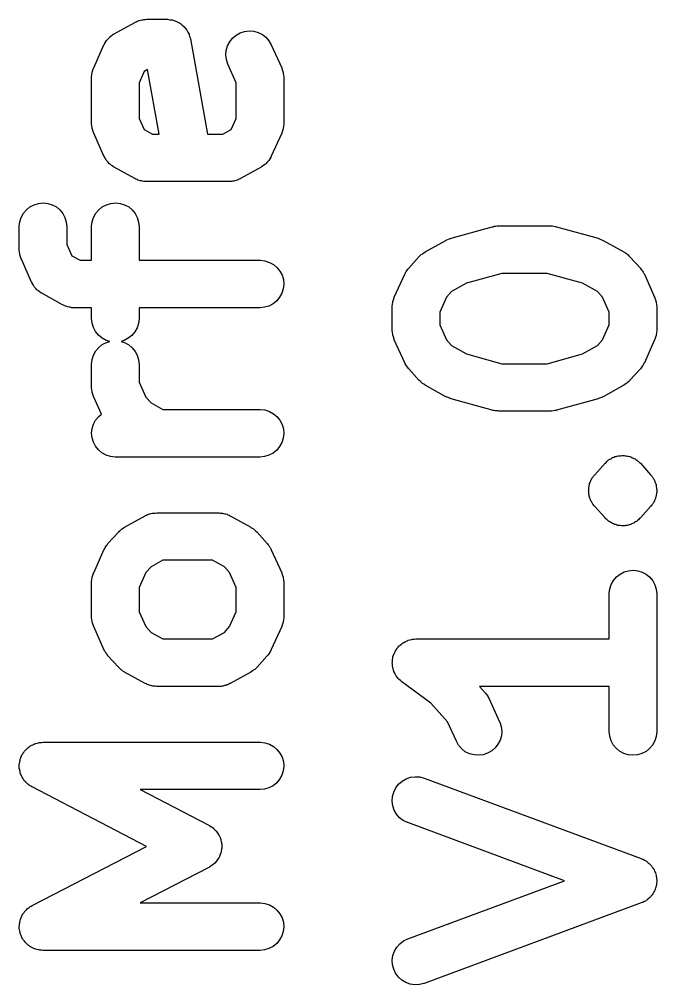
# Model space of a CAD drawing. Extents: x 122.7 to 185.3, y -119.4 to -70.3.
# Drawn here: x 122.98 to 126.34, y -112.11 to -107.02 of the extents above; entities that cross this region are included whole.
import ezdxf

# ---------------------------------------------------------------- set-up
doc = ezdxf.new("R2010")
doc.units = 0
doc.layers.add('BLACK', color=7, linetype='CONTINUOUS')

msp = doc.modelspace()

# ---------------------------------------------------------------- linework, layer by layer
at = {"layer": 'BLACK', "linetype": 'CONTINUOUS'}
for p, q in [((123.481, -107.098), (123.589, -107.037)), ((123.589, -107.037), (123.591, -107.036)), ((123.591, -107.036), (123.597, -107.034)), ((123.597, -107.034), (123.602, -107.031)), ((123.602, -107.031), (123.608, -107.029)), ((123.608, -107.029), (123.613, -107.027)), ((123.613, -107.027), (123.62, -107.026)), ((123.62, -107.026), (123.626, -107.024)), ((123.626, -107.024), (123.632, -107.023)), ((123.632, -107.023), (123.637, -107.022)), ((123.637, -107.022), (123.644, -107.022)), ((123.644, -107.022), (123.65, -107.021)), ((123.65, -107.021), (123.759, -107.021)), ((123.759, -107.021), (123.761, -107.021)), ((123.761, -107.021), (123.761, -107.022)), ((123.761, -107.022), (123.762, -107.021)), ((123.762, -107.021), (123.774, -107.023)), ((123.774, -107.023), (123.785, -107.024)), ((123.785, -107.024), (123.786, -107.024)), ((123.786, -107.024), (123.786, -107.024)), ((123.786, -107.024), (123.797, -107.028)), ((123.797, -107.028), (123.808, -107.032)), ((123.808, -107.032), (123.809, -107.032)), ((123.809, -107.032), (123.809, -107.032)), ((123.809, -107.032), (123.819, -107.038)), ((123.819, -107.038), (123.83, -107.043)), ((123.83, -107.043), (123.83, -107.044)), ((123.83, -107.044), (123.831, -107.044)), ((123.831, -107.044), (123.839, -107.052)), ((123.468, -107.106), (123.476, -107.1)), ((123.476, -107.1), (123.478, -107.099)), ((123.478, -107.099), (123.481, -107.098)), ((123.839, -107.052), (123.848, -107.059)), ((123.848, -107.059), (123.849, -107.06)), ((123.849, -107.06), (123.849, -107.06)), ((123.849, -107.06), (123.856, -107.069)), ((123.856, -107.069), (123.864, -107.078)), ((123.864, -107.078), (123.864, -107.079)), ((123.864, -107.079), (123.864, -107.079)), ((123.864, -107.079), (123.869, -107.089)), ((123.869, -107.089), (123.875, -107.1)), ((123.875, -107.1), (123.875, -107.1)), ((123.875, -107.1), (123.875, -107.101)), ((123.875, -107.101), (123.878, -107.112)), ((124.123, -107.105), (124.144, -107.093)), ((124.144, -107.093), (124.167, -107.085)), ((124.167, -107.085), (124.191, -107.082)), ((124.191, -107.082), (124.216, -107.084)), ((124.216, -107.084), (124.239, -107.09)), ((124.239, -107.09), (124.261, -107.101)), ((124.261, -107.101), (124.28, -107.116)), ((123.428, -107.154), (123.429, -107.152)), ((123.429, -107.152), (123.43, -107.15)), ((123.43, -107.15), (123.435, -107.141)), ((123.435, -107.141), (123.44, -107.133)), ((123.44, -107.133), (123.442, -107.131)), ((123.442, -107.131), (123.443, -107.129)), ((123.443, -107.129), (123.45, -107.122)), ((123.45, -107.122), (123.457, -107.115)), ((123.457, -107.115), (123.459, -107.113)), ((123.459, -107.113), (123.46, -107.112)), ((123.46, -107.112), (123.468, -107.106)), ((123.878, -107.112), (123.882, -107.123)), ((123.882, -107.123), (123.882, -107.124)), ((123.882, -107.124), (123.882, -107.124)), ((123.882, -107.124), (123.972, -107.626)), ((124.078, -107.161), (124.089, -107.14)), ((124.089, -107.14), (124.104, -107.12)), ((124.104, -107.12), (124.123, -107.105)), ((124.28, -107.116), (124.296, -107.134)), ((124.296, -107.134), (124.308, -107.156)), ((123.373, -107.277), (123.427, -107.156)), ((123.427, -107.156), (123.428, -107.154)), ((124.069, -107.209), (124.071, -107.185)), ((124.071, -107.185), (124.078, -107.161)), ((124.308, -107.156), (124.363, -107.277)), ((124.072, -107.233), (124.069, -107.209)), ((124.08, -107.257), (124.072, -107.233)), ((123.363, -107.313), (123.365, -107.302)), ((123.365, -107.3), (123.369, -107.289)), ((123.365, -107.301), (123.365, -107.3)), ((123.365, -107.302), (123.365, -107.301)), ((123.369, -107.289), (123.372, -107.279)), ((123.372, -107.278), (123.373, -107.277)), ((123.372, -107.279), (123.372, -107.278)), ((123.638, -107.296), (123.612, -107.355)), ((123.657, -107.286), (123.638, -107.296)), ((123.718, -107.626), (123.657, -107.286)), ((124.08, -107.258), (124.08, -107.257)), ((124.124, -107.355), (124.08, -107.258)), ((124.363, -107.277), (124.364, -107.278)), ((124.364, -107.278), (124.364, -107.279)), ((124.364, -107.279), (124.364, -107.28)), ((124.364, -107.28), (124.368, -107.291)), ((124.368, -107.291), (124.371, -107.301)), ((124.371, -107.301), (124.371, -107.303)), ((124.371, -107.303), (124.371, -107.304)), ((124.371, -107.304), (124.373, -107.315)), ((123.362, -107.324), (123.363, -107.313)), ((123.362, -107.325), (123.362, -107.324)), ((123.362, -107.326), (123.362, -107.325)), ((123.362, -107.328), (123.362, -107.326)), ((123.362, -107.57), (123.362, -107.328)), ((123.612, -107.355), (123.612, -107.543)), ((124.124, -107.543), (124.124, -107.355)), ((124.373, -107.315), (124.374, -107.326)), ((124.374, -107.326), (124.374, -107.327)), ((124.374, -107.327), (124.374, -107.328)), ((124.374, -107.328), (124.374, -107.57)), ((123.612, -107.543), (123.638, -107.602)), ((124.097, -107.602), (124.124, -107.543)), ((123.362, -107.571), (123.362, -107.57)), ((123.362, -107.572), (123.362, -107.571)), ((123.363, -107.583), (123.362, -107.572)), ((123.364, -107.594), (123.363, -107.583)), ((123.365, -107.595), (123.364, -107.594)), ((123.365, -107.596), (123.365, -107.595)), ((123.368, -107.607), (123.365, -107.596)), ((123.371, -107.617), (123.368, -107.607)), ((123.638, -107.602), (123.682, -107.626)), ((124.053, -107.626), (124.097, -107.602)), ((124.367, -107.608), (124.364, -107.619)), ((124.371, -107.598), (124.367, -107.608)), ((124.372, -107.585), (124.371, -107.596)), ((124.371, -107.596), (124.371, -107.597)), ((124.371, -107.597), (124.371, -107.598)), ((124.374, -107.574), (124.372, -107.585)), ((124.374, -107.57), (124.374, -107.572)), ((124.374, -107.572), (124.374, -107.573)), ((124.374, -107.573), (124.374, -107.574)), ((123.372, -107.618), (123.371, -107.617)), ((123.372, -107.619), (123.372, -107.618)), ((123.373, -107.621), (123.372, -107.619)), ((123.427, -107.742), (123.373, -107.621)), ((123.682, -107.626), (123.718, -107.626)), ((123.972, -107.626), (124.053, -107.626)), ((124.363, -107.621), (124.308, -107.742)), ((124.364, -107.619), (124.363, -107.62)), ((124.363, -107.62), (124.363, -107.621)), ((123.429, -107.744), (123.427, -107.742)), ((123.429, -107.747), (123.429, -107.744)), ((123.435, -107.755), (123.429, -107.747)), ((123.439, -107.763), (123.435, -107.755)), ((123.441, -107.765), (123.439, -107.763)), ((124.3, -107.756), (124.295, -107.765)), ((124.305, -107.748), (124.3, -107.756)), ((124.306, -107.746), (124.305, -107.748)), ((124.308, -107.744), (124.306, -107.746)), ((124.308, -107.742), (124.308, -107.744)), ((123.442, -107.767), (123.441, -107.765)), ((123.449, -107.774), (123.442, -107.767)), ((123.455, -107.782), (123.449, -107.774)), ((123.457, -107.783), (123.455, -107.782)), ((123.459, -107.785), (123.457, -107.783)), ((123.467, -107.791), (123.459, -107.785)), ((123.475, -107.797), (123.467, -107.791)), ((123.477, -107.798), (123.475, -107.797)), ((123.479, -107.799), (123.477, -107.798)), ((123.481, -107.8), (123.479, -107.799)), ((123.589, -107.86), (123.481, -107.8)), ((124.255, -107.8), (124.146, -107.86)), ((124.257, -107.799), (124.255, -107.8)), ((124.259, -107.797), (124.257, -107.799)), ((124.267, -107.792), (124.259, -107.797)), ((124.275, -107.786), (124.267, -107.792)), ((124.277, -107.784), (124.275, -107.786)), ((124.279, -107.783), (124.277, -107.784)), ((124.285, -107.776), (124.279, -107.783)), ((124.292, -107.769), (124.285, -107.776)), ((124.294, -107.767), (124.292, -107.769)), ((124.295, -107.765), (124.294, -107.767)), ((123.595, -107.863), (123.589, -107.86)), ((123.601, -107.866), (123.595, -107.863)), ((124.139, -107.864), (124.133, -107.867)), ((124.145, -107.861), (124.139, -107.864)), ((124.146, -107.86), (124.145, -107.861)), ((123.606, -107.868), (123.601, -107.866)), ((123.612, -107.87), (123.606, -107.868)), ((123.618, -107.872), (123.612, -107.87)), ((123.624, -107.873), (123.618, -107.872)), ((123.63, -107.874), (123.624, -107.873)), ((123.636, -107.875), (123.63, -107.874)), ((123.642, -107.875), (123.636, -107.875)), ((123.648, -107.876), (123.642, -107.875)), ((123.65, -107.876), (123.648, -107.876)), ((124.086, -107.876), (123.65, -107.876)), ((124.092, -107.876), (124.086, -107.876)), ((124.098, -107.876), (124.092, -107.876)), ((124.104, -107.874), (124.098, -107.876)), ((124.11, -107.874), (124.104, -107.874)), ((124.116, -107.872), (124.11, -107.874)), ((124.122, -107.871), (124.116, -107.872)), ((124.128, -107.868), (124.122, -107.871)), ((124.133, -107.867), (124.128, -107.868)), ((123.018, -108.025), (123.037, -108.009)), ((123.037, -108.009), (123.059, -107.998)), ((123.059, -107.998), (123.082, -107.991)), ((123.082, -107.991), (123.107, -107.989)), ((123.107, -107.989), (123.131, -107.992)), ((123.131, -107.992), (123.154, -107.999)), ((123.154, -107.999), (123.176, -108.01)), ((123.176, -108.01), (123.195, -108.026)), ((123.399, -108.025), (123.418, -108.009)), ((123.418, -108.009), (123.44, -107.998)), ((123.44, -107.998), (123.463, -107.991)), ((123.463, -107.991), (123.488, -107.989)), ((123.488, -107.989), (123.512, -107.992)), ((123.512, -107.992), (123.535, -107.999)), ((123.535, -107.999), (123.557, -108.01)), ((123.557, -108.01), (123.576, -108.026)), ((122.984, -108.088), (122.991, -108.065)), ((122.991, -108.065), (123.003, -108.043)), ((123.003, -108.043), (123.018, -108.025)), ((123.195, -108.026), (123.21, -108.045)), ((123.21, -108.045), (123.221, -108.066)), ((123.221, -108.066), (123.228, -108.09)), ((123.365, -108.088), (123.372, -108.065)), ((123.372, -108.065), (123.384, -108.043)), ((123.384, -108.043), (123.399, -108.025)), ((123.576, -108.026), (123.591, -108.045)), ((123.591, -108.045), (123.602, -108.066)), ((123.602, -108.066), (123.609, -108.09)), ((122.981, -108.112), (122.984, -108.088)), ((122.981, -108.114), (122.981, -108.112)), ((122.981, -108.235), (122.981, -108.114)), ((123.228, -108.09), (123.231, -108.114)), ((123.231, -108.114), (123.231, -108.208)), ((123.362, -108.112), (123.365, -108.088)), ((123.362, -108.114), (123.362, -108.112)), ((123.362, -108.291), (123.362, -108.114)), ((123.609, -108.09), (123.612, -108.114)), ((123.612, -108.114), (123.612, -108.291)), ((125.255, -108.175), (125.472, -108.115)), ((125.472, -108.115), (125.474, -108.114)), ((125.474, -108.114), (125.478, -108.114)), ((125.478, -108.114), (125.481, -108.112)), ((125.481, -108.112), (125.49, -108.112)), ((125.49, -108.112), (125.498, -108.11)), ((125.498, -108.11), (125.502, -108.11)), ((125.502, -108.11), (125.506, -108.11)), ((125.506, -108.11), (125.778, -108.11)), ((125.778, -108.11), (125.78, -108.11)), ((125.78, -108.11), (125.783, -108.11)), ((125.783, -108.11), (125.787, -108.11)), ((125.787, -108.11), (125.796, -108.112)), ((125.796, -108.112), (125.804, -108.113)), ((125.804, -108.113), (125.808, -108.114)), ((125.808, -108.114), (125.811, -108.115)), ((125.811, -108.115), (126.029, -108.175)), ((123.231, -108.208), (123.257, -108.267)), ((125.118, -108.247), (125.227, -108.186)), ((125.227, -108.186), (125.229, -108.185)), ((125.229, -108.185), (125.23, -108.185)), ((125.23, -108.185), (125.232, -108.184)), ((125.232, -108.184), (125.242, -108.18)), ((125.242, -108.18), (125.251, -108.176)), ((125.251, -108.176), (125.253, -108.176)), ((125.253, -108.176), (125.255, -108.175)), ((126.029, -108.175), (126.031, -108.176)), ((126.031, -108.176), (126.032, -108.176)), ((126.032, -108.176), (126.034, -108.177)), ((126.034, -108.177), (126.044, -108.181)), ((126.044, -108.181), (126.053, -108.185)), ((126.053, -108.185), (126.055, -108.186)), ((126.055, -108.186), (126.056, -108.186)), ((126.056, -108.186), (126.165, -108.247)), ((122.981, -108.236), (122.981, -108.235)), ((122.981, -108.237), (122.981, -108.236)), ((122.982, -108.248), (122.981, -108.237)), ((122.983, -108.259), (122.982, -108.248)), ((122.984, -108.26), (122.983, -108.259)), ((122.984, -108.261), (122.984, -108.26)), ((122.987, -108.272), (122.984, -108.261)), ((122.99, -108.283), (122.987, -108.272)), ((123.257, -108.267), (123.301, -108.291)), ((125.032, -108.333), (125.086, -108.272)), ((125.086, -108.272), (125.087, -108.271)), ((125.087, -108.271), (125.093, -108.266)), ((125.093, -108.266), (125.098, -108.261)), ((125.098, -108.261), (125.102, -108.258)), ((125.102, -108.258), (125.106, -108.255)), ((125.106, -108.255), (125.112, -108.251)), ((125.112, -108.251), (125.118, -108.247)), ((126.165, -108.247), (126.167, -108.248)), ((126.167, -108.248), (126.173, -108.252)), ((126.173, -108.252), (126.179, -108.256)), ((126.179, -108.256), (126.183, -108.259)), ((126.183, -108.259), (126.187, -108.262)), ((126.187, -108.262), (126.192, -108.267)), ((126.192, -108.267), (126.197, -108.272)), ((126.197, -108.272), (126.252, -108.333)), ((122.991, -108.284), (122.99, -108.283)), ((122.991, -108.285), (122.991, -108.284)), ((122.992, -108.286), (122.991, -108.285)), ((123.046, -108.407), (122.992, -108.286)), ((123.301, -108.291), (123.362, -108.291)), ((123.612, -108.291), (124.249, -108.291)), ((124.249, -108.291), (124.251, -108.291)), ((124.251, -108.291), (124.275, -108.294)), ((124.275, -108.294), (124.298, -108.302)), ((124.298, -108.302), (124.319, -108.313)), ((124.319, -108.313), (124.338, -108.329)), ((124.338, -108.329), (124.353, -108.348)), ((124.353, -108.348), (124.365, -108.37)), ((124.365, -108.37), (124.372, -108.393)), ((124.956, -108.486), (125.011, -108.365)), ((125.011, -108.364), (125.015, -108.358)), ((125.011, -108.365), (125.011, -108.364)), ((125.015, -108.358), (125.017, -108.352)), ((125.017, -108.352), (125.021, -108.348)), ((125.021, -108.348), (125.024, -108.343)), ((125.024, -108.343), (125.028, -108.338)), ((125.028, -108.338), (125.032, -108.333)), ((125.523, -108.36), (125.336, -108.412)), ((125.761, -108.36), (125.523, -108.36)), ((125.948, -108.412), (125.761, -108.36)), ((126.252, -108.333), (126.253, -108.334)), ((126.253, -108.334), (126.257, -108.339)), ((126.257, -108.339), (126.261, -108.344)), ((126.261, -108.344), (126.264, -108.349)), ((126.264, -108.349), (126.267, -108.354)), ((126.267, -108.354), (126.27, -108.36)), ((126.27, -108.36), (126.273, -108.365)), ((126.273, -108.365), (126.327, -108.486)), ((123.048, -108.409), (123.046, -108.407)), ((123.048, -108.412), (123.048, -108.409)), ((123.054, -108.42), (123.048, -108.412)), ((123.058, -108.428), (123.054, -108.42)), ((124.374, -108.417), (124.371, -108.442)), ((124.372, -108.393), (124.374, -108.417)), ((125.336, -108.412), (125.258, -108.455)), ((126.026, -108.455), (125.948, -108.412)), ((123.06, -108.43), (123.058, -108.428)), ((123.061, -108.432), (123.06, -108.43)), ((123.068, -108.44), (123.061, -108.432)), ((123.074, -108.447), (123.068, -108.44)), ((123.076, -108.448), (123.074, -108.447)), ((123.078, -108.45), (123.076, -108.448)), ((123.086, -108.456), (123.078, -108.45)), ((123.094, -108.462), (123.086, -108.456)), ((123.096, -108.463), (123.094, -108.462)), ((123.098, -108.464), (123.096, -108.463)), ((123.1, -108.465), (123.098, -108.464)), ((123.208, -108.526), (123.1, -108.465)), ((124.364, -108.465), (124.352, -108.486)), ((124.371, -108.442), (124.364, -108.465)), ((125.258, -108.455), (125.231, -108.486)), ((126.053, -108.486), (126.026, -108.455)), ((123.214, -108.528), (123.208, -108.526)), ((124.318, -108.521), (124.296, -108.532)), ((124.337, -108.505), (124.318, -108.521)), ((124.352, -108.486), (124.337, -108.505)), ((124.945, -108.533), (124.947, -108.522)), ((124.947, -108.522), (124.948, -108.511)), ((124.948, -108.51), (124.949, -108.509)), ((124.948, -108.511), (124.948, -108.51)), ((124.949, -108.509), (124.952, -108.499)), ((124.952, -108.499), (124.955, -108.488)), ((124.955, -108.488), (124.956, -108.487)), ((124.956, -108.487), (124.956, -108.486)), ((125.231, -108.486), (125.195, -108.564)), ((126.088, -108.564), (126.053, -108.486)), ((126.327, -108.486), (126.328, -108.488)), ((126.328, -108.488), (126.328, -108.489)), ((126.328, -108.489), (126.329, -108.49)), ((126.329, -108.49), (126.332, -108.5)), ((126.332, -108.5), (126.335, -108.511)), ((126.335, -108.511), (126.336, -108.512)), ((126.336, -108.512), (126.336, -108.513)), ((126.336, -108.513), (126.337, -108.524)), ((126.337, -108.524), (126.338, -108.535)), ((123.22, -108.531), (123.214, -108.528)), ((123.225, -108.533), (123.22, -108.531)), ((123.231, -108.535), (123.225, -108.533)), ((123.237, -108.537), (123.231, -108.535)), ((123.243, -108.539), (123.237, -108.537)), ((123.249, -108.539), (123.243, -108.539)), ((123.255, -108.541), (123.249, -108.539)), ((123.261, -108.541), (123.255, -108.541)), ((123.267, -108.541), (123.261, -108.541)), ((123.269, -108.541), (123.267, -108.541)), ((123.362, -108.541), (123.269, -108.541)), ((123.362, -108.598), (123.362, -108.541)), ((124.249, -108.541), (123.612, -108.541)), ((123.612, -108.541), (123.612, -108.598)), ((124.273, -108.539), (124.249, -108.541)), ((124.296, -108.532), (124.273, -108.539)), ((124.945, -108.535), (124.945, -108.533)), ((124.945, -108.536), (124.945, -108.535)), ((124.945, -108.537), (124.945, -108.536)), ((124.945, -108.658), (124.945, -108.537)), ((125.195, -108.564), (125.195, -108.632)), ((126.088, -108.632), (126.088, -108.564)), ((126.338, -108.535), (126.338, -108.536)), ((126.338, -108.536), (126.338, -108.537)), ((126.338, -108.537), (126.338, -108.658)), ((123.364, -108.622), (123.362, -108.598)), ((123.371, -108.646), (123.364, -108.622)), ((123.609, -108.624), (123.602, -108.647)), ((123.612, -108.6), (123.609, -108.624)), ((123.612, -108.598), (123.612, -108.6)), ((123.383, -108.667), (123.371, -108.646)), ((123.398, -108.686), (123.383, -108.667)), ((123.59, -108.669), (123.574, -108.687)), ((123.602, -108.647), (123.59, -108.669)), ((124.945, -108.659), (124.945, -108.658)), ((124.945, -108.661), (124.945, -108.659)), ((124.947, -108.672), (124.945, -108.661)), ((124.948, -108.683), (124.947, -108.672)), ((125.195, -108.632), (125.231, -108.71)), ((126.053, -108.71), (126.088, -108.632)), ((126.337, -108.673), (126.336, -108.684)), ((126.338, -108.662), (126.337, -108.673)), ((126.338, -108.658), (126.338, -108.66)), ((126.338, -108.66), (126.338, -108.661)), ((126.338, -108.661), (126.338, -108.662)), ((123.417, -108.702), (123.398, -108.686)), ((123.438, -108.713), (123.417, -108.702)), ((123.418, -108.735), (123.44, -108.724)), ((123.457, -108.719), (123.438, -108.713)), ((123.44, -108.724), (123.457, -108.719)), ((123.534, -108.714), (123.517, -108.719)), ((123.517, -108.719), (123.535, -108.725)), ((123.555, -108.702), (123.534, -108.714)), ((123.535, -108.725), (123.557, -108.736)), ((123.574, -108.687), (123.555, -108.702)), ((124.948, -108.684), (124.948, -108.683)), ((124.948, -108.685), (124.948, -108.684)), ((124.952, -108.695), (124.948, -108.685)), ((124.955, -108.706), (124.952, -108.695)), ((124.955, -108.707), (124.955, -108.706)), ((124.956, -108.708), (124.955, -108.707)), ((124.956, -108.71), (124.956, -108.708)), ((125.011, -108.831), (124.956, -108.71)), ((125.231, -108.71), (125.258, -108.741)), ((126.026, -108.741), (126.053, -108.71)), ((126.327, -108.71), (126.273, -108.831)), ((126.328, -108.709), (126.327, -108.71)), ((126.332, -108.697), (126.328, -108.708)), ((126.328, -108.708), (126.328, -108.709)), ((126.335, -108.687), (126.332, -108.697)), ((126.336, -108.684), (126.335, -108.685)), ((126.335, -108.685), (126.335, -108.687)), ((123.372, -108.791), (123.384, -108.769)), ((123.384, -108.769), (123.399, -108.75)), ((123.399, -108.75), (123.418, -108.735)), ((123.557, -108.736), (123.576, -108.752)), ((123.576, -108.752), (123.591, -108.771)), ((123.591, -108.771), (123.602, -108.792)), ((125.258, -108.741), (125.336, -108.784)), ((125.948, -108.784), (126.026, -108.741)), ((123.362, -108.838), (123.365, -108.814)), ((123.365, -108.814), (123.372, -108.791)), ((123.602, -108.792), (123.609, -108.816)), ((123.609, -108.816), (123.612, -108.84)), ((125.014, -108.836), (125.011, -108.831)), ((125.336, -108.784), (125.523, -108.836)), ((125.761, -108.836), (125.948, -108.784)), ((126.272, -108.832), (126.269, -108.838)), ((126.273, -108.831), (126.272, -108.832)), ((123.362, -108.84), (123.362, -108.838)), ((123.362, -108.961), (123.362, -108.84)), ((123.612, -108.84), (123.612, -108.934)), ((125.016, -108.842), (125.014, -108.836)), ((125.02, -108.847), (125.016, -108.842)), ((125.023, -108.852), (125.02, -108.847)), ((125.027, -108.857), (125.023, -108.852)), ((125.031, -108.862), (125.027, -108.857)), ((125.032, -108.863), (125.031, -108.862)), ((125.086, -108.923), (125.032, -108.863)), ((125.523, -108.836), (125.761, -108.836)), ((126.252, -108.863), (126.197, -108.923)), ((126.256, -108.858), (126.252, -108.863)), ((126.26, -108.853), (126.256, -108.858)), ((126.263, -108.848), (126.26, -108.853)), ((126.266, -108.843), (126.263, -108.848)), ((126.269, -108.838), (126.266, -108.843)), ((123.612, -108.934), (123.647, -109.013)), ((125.092, -108.929), (125.086, -108.923)), ((125.097, -108.934), (125.092, -108.929)), ((125.101, -108.937), (125.097, -108.934)), ((126.191, -108.93), (126.185, -108.935)), ((126.196, -108.925), (126.191, -108.93)), ((126.197, -108.923), (126.196, -108.925)), ((123.362, -108.962), (123.362, -108.961)), ((123.362, -108.963), (123.362, -108.962)), ((123.363, -108.974), (123.362, -108.963)), ((123.364, -108.985), (123.363, -108.974)), ((125.104, -108.94), (125.101, -108.937)), ((125.111, -108.944), (125.104, -108.94)), ((125.117, -108.948), (125.111, -108.944)), ((125.118, -108.949), (125.117, -108.948)), ((125.227, -109.01), (125.118, -108.949)), ((126.165, -108.949), (126.056, -109.01)), ((126.171, -108.945), (126.165, -108.949)), ((126.178, -108.941), (126.171, -108.945)), ((126.181, -108.938), (126.178, -108.941)), ((126.185, -108.935), (126.181, -108.938)), ((123.365, -108.986), (123.364, -108.985)), ((123.365, -108.987), (123.365, -108.986)), ((123.368, -108.998), (123.365, -108.987)), ((123.371, -109.008), (123.368, -108.998)), ((123.372, -109.009), (123.371, -109.008)), ((123.372, -109.01), (123.372, -109.009)), ((123.373, -109.012), (123.372, -109.01)), ((123.413, -109.102), (123.373, -109.012)), ((123.647, -109.013), (123.675, -109.043)), ((125.229, -109.01), (125.227, -109.01)), ((125.23, -109.011), (125.229, -109.01)), ((125.24, -109.015), (125.23, -109.011)), ((125.25, -109.019), (125.24, -109.015)), ((125.251, -109.02), (125.25, -109.019)), ((125.253, -109.02), (125.251, -109.02)), ((125.255, -109.021), (125.253, -109.02)), ((125.472, -109.081), (125.255, -109.021)), ((126.029, -109.021), (125.811, -109.081)), ((126.031, -109.02), (126.029, -109.021)), ((126.032, -109.02), (126.031, -109.02)), ((126.042, -109.016), (126.032, -109.02)), ((126.052, -109.012), (126.042, -109.016)), ((126.053, -109.011), (126.052, -109.012)), ((126.055, -109.01), (126.053, -109.011)), ((126.056, -109.01), (126.055, -109.01)), ((123.675, -109.043), (123.737, -109.078)), ((123.737, -109.078), (124.249, -109.078)), ((124.249, -109.078), (124.251, -109.078)), ((124.251, -109.078), (124.275, -109.08)), ((124.275, -109.08), (124.298, -109.088)), ((125.476, -109.082), (125.472, -109.081)), ((125.48, -109.083), (125.476, -109.082)), ((125.488, -109.084), (125.48, -109.083)), ((125.496, -109.085), (125.488, -109.084)), ((125.5, -109.085), (125.496, -109.085)), ((125.504, -109.086), (125.5, -109.085)), ((125.506, -109.086), (125.504, -109.086)), ((125.778, -109.086), (125.506, -109.086)), ((125.782, -109.085), (125.778, -109.086)), ((125.786, -109.086), (125.782, -109.085)), ((125.794, -109.084), (125.786, -109.086)), ((125.802, -109.083), (125.794, -109.084)), ((125.806, -109.082), (125.802, -109.083)), ((125.81, -109.082), (125.806, -109.082)), ((125.811, -109.081), (125.81, -109.082)), ((123.372, -109.154), (123.383, -109.133)), ((123.383, -109.133), (123.399, -109.114)), ((123.399, -109.114), (123.413, -109.102)), ((124.298, -109.088), (124.319, -109.1)), ((124.319, -109.1), (124.338, -109.115)), ((124.338, -109.115), (124.353, -109.134)), ((124.353, -109.134), (124.365, -109.156)), ((123.362, -109.202), (123.364, -109.178)), ((123.364, -109.178), (123.372, -109.154)), ((124.365, -109.156), (124.372, -109.179)), ((124.372, -109.179), (124.374, -109.204)), ((123.364, -109.226), (123.362, -109.202)), ((123.371, -109.249), (123.364, -109.226)), ((124.371, -109.228), (124.364, -109.251)), ((124.374, -109.204), (124.371, -109.228)), ((123.382, -109.271), (123.371, -109.249)), ((123.398, -109.29), (123.382, -109.271)), ((123.416, -109.306), (123.398, -109.29)), ((124.352, -109.273), (124.337, -109.291)), ((124.364, -109.251), (124.352, -109.273)), ((123.438, -109.318), (123.416, -109.306)), ((123.461, -109.325), (123.438, -109.318)), ((123.485, -109.328), (123.461, -109.325)), ((123.487, -109.328), (123.485, -109.328)), ((124.249, -109.328), (123.487, -109.328)), ((124.273, -109.325), (124.249, -109.328)), ((124.296, -109.318), (124.273, -109.325)), ((124.318, -109.307), (124.296, -109.318)), ((124.337, -109.291), (124.318, -109.307)), ((126.085, -109.343), (126.091, -109.34)), ((126.091, -109.34), (126.096, -109.337)), ((126.096, -109.337), (126.101, -109.334)), ((126.101, -109.334), (126.106, -109.331)), ((126.106, -109.331), (126.112, -109.329)), ((126.112, -109.329), (126.118, -109.326)), ((126.118, -109.326), (126.124, -109.325)), ((126.124, -109.325), (126.129, -109.323)), ((126.129, -109.323), (126.136, -109.322)), ((126.136, -109.322), (126.142, -109.321)), ((126.142, -109.321), (126.148, -109.321)), ((126.148, -109.321), (126.154, -109.32)), ((126.154, -109.32), (126.16, -109.32)), ((126.16, -109.32), (126.166, -109.32)), ((126.166, -109.32), (126.172, -109.321)), ((126.172, -109.321), (126.178, -109.321)), ((126.178, -109.321), (126.184, -109.323)), ((126.184, -109.323), (126.19, -109.323)), ((126.19, -109.323), (126.196, -109.326)), ((126.196, -109.326), (126.202, -109.327)), ((126.202, -109.327), (126.207, -109.33)), ((126.207, -109.33), (126.213, -109.332)), ((126.213, -109.332), (126.218, -109.335)), ((126.218, -109.335), (126.224, -109.338)), ((126.224, -109.338), (126.229, -109.341)), ((126.229, -109.341), (126.234, -109.344)), ((126.012, -109.421), (126.066, -109.361)), ((126.066, -109.361), (126.067, -109.36)), ((126.067, -109.36), (126.072, -109.356)), ((126.072, -109.356), (126.076, -109.351)), ((126.076, -109.351), (126.081, -109.347)), ((126.081, -109.347), (126.085, -109.343)), ((126.234, -109.344), (126.238, -109.349)), ((126.238, -109.349), (126.243, -109.352)), ((126.243, -109.352), (126.247, -109.357)), ((126.247, -109.357), (126.252, -109.361)), ((126.252, -109.361), (126.306, -109.421)), ((125.995, -109.446), (125.997, -109.441)), ((125.997, -109.441), (125.999, -109.438)), ((125.999, -109.438), (126.001, -109.435)), ((126.001, -109.435), (126.003, -109.432)), ((126.003, -109.432), (126.005, -109.429)), ((126.005, -109.429), (126.008, -109.426)), ((126.008, -109.426), (126.012, -109.421)), ((126.306, -109.421), (126.307, -109.423)), ((126.307, -109.423), (126.31, -109.427)), ((126.31, -109.427), (126.314, -109.431)), ((126.314, -109.431), (126.316, -109.434)), ((126.316, -109.434), (126.318, -109.437)), ((126.318, -109.437), (126.32, -109.44)), ((126.32, -109.44), (126.322, -109.443)), ((125.98, -109.497), (125.981, -109.492)), ((125.981, -109.487), (125.982, -109.483)), ((125.981, -109.492), (125.981, -109.487)), ((125.982, -109.48), (125.983, -109.477)), ((125.982, -109.483), (125.982, -109.48)), ((125.983, -109.477), (125.984, -109.473)), ((125.984, -109.473), (125.985, -109.468)), ((125.985, -109.468), (125.987, -109.463)), ((125.987, -109.463), (125.988, -109.46)), ((125.988, -109.46), (125.989, -109.457)), ((125.989, -109.457), (125.991, -109.453)), ((125.991, -109.453), (125.992, -109.45)), ((125.992, -109.45), (125.995, -109.446)), ((126.322, -109.443), (126.324, -109.447)), ((126.324, -109.447), (126.326, -109.452)), ((126.326, -109.452), (126.328, -109.455)), ((126.328, -109.455), (126.329, -109.458)), ((126.329, -109.458), (126.33, -109.462)), ((126.33, -109.462), (126.332, -109.465)), ((126.332, -109.465), (126.333, -109.47)), ((126.333, -109.47), (126.335, -109.475)), ((126.335, -109.475), (126.335, -109.478)), ((126.335, -109.478), (126.336, -109.482)), ((126.336, -109.482), (126.336, -109.485)), ((126.336, -109.485), (126.337, -109.489)), ((126.337, -109.489), (126.337, -109.494)), ((125.979, -109.504), (125.98, -109.501)), ((125.98, -109.508), (125.979, -109.504)), ((125.98, -109.501), (125.98, -109.497)), ((125.98, -109.511), (125.98, -109.508)), ((125.98, -109.516), (125.98, -109.511)), ((125.981, -109.522), (125.98, -109.516)), ((125.981, -109.525), (125.981, -109.522)), ((125.982, -109.528), (125.981, -109.525)), ((125.983, -109.532), (125.982, -109.528)), ((125.983, -109.535), (125.983, -109.532)), ((125.985, -109.54), (125.983, -109.535)), ((125.986, -109.545), (125.985, -109.54)), ((126.332, -109.542), (126.331, -109.547)), ((126.334, -109.537), (126.332, -109.542)), ((126.335, -109.534), (126.334, -109.537)), ((126.336, -109.53), (126.335, -109.534)), ((126.337, -109.523), (126.336, -109.527)), ((126.336, -109.527), (126.336, -109.53)), ((126.337, -109.494), (126.338, -109.499)), ((126.338, -109.513), (126.337, -109.518)), ((126.337, -109.518), (126.337, -109.523)), ((126.338, -109.499), (126.338, -109.502)), ((126.338, -109.502), (126.338, -109.506)), ((126.338, -109.506), (126.338, -109.509)), ((126.338, -109.509), (126.338, -109.513)), ((125.988, -109.548), (125.986, -109.545)), ((125.989, -109.552), (125.988, -109.548)), ((125.99, -109.555), (125.989, -109.552)), ((125.991, -109.558), (125.99, -109.555)), ((125.994, -109.563), (125.991, -109.558)), ((125.996, -109.567), (125.994, -109.563)), ((125.998, -109.57), (125.996, -109.567)), ((126, -109.573), (125.998, -109.57)), ((126.002, -109.576), (126, -109.573)), ((126.004, -109.579), (126.002, -109.576)), ((126.007, -109.583), (126.004, -109.579)), ((126.01, -109.587), (126.007, -109.583)), ((126.012, -109.589), (126.01, -109.587)), ((126.066, -109.649), (126.012, -109.589)), ((126.306, -109.589), (126.252, -109.649)), ((126.309, -109.584), (126.306, -109.589)), ((126.313, -109.581), (126.309, -109.584)), ((126.315, -109.578), (126.313, -109.581)), ((126.317, -109.575), (126.315, -109.578)), ((126.319, -109.572), (126.317, -109.575)), ((126.321, -109.569), (126.319, -109.572)), ((126.323, -109.564), (126.321, -109.569)), ((126.326, -109.56), (126.323, -109.564)), ((126.327, -109.557), (126.326, -109.56)), ((126.329, -109.553), (126.327, -109.557)), ((126.33, -109.55), (126.329, -109.553)), ((126.331, -109.547), (126.33, -109.55)), ((123.535, -109.698), (123.644, -109.638)), ((123.644, -109.638), (123.645, -109.637)), ((123.645, -109.637), (123.651, -109.634)), ((123.651, -109.634), (123.657, -109.631)), ((123.657, -109.631), (123.662, -109.63)), ((123.662, -109.63), (123.668, -109.627)), ((123.668, -109.627), (123.674, -109.626)), ((123.674, -109.626), (123.68, -109.624)), ((123.68, -109.624), (123.686, -109.624)), ((123.686, -109.624), (123.692, -109.623)), ((123.692, -109.623), (123.698, -109.623)), ((123.698, -109.623), (123.705, -109.622)), ((123.705, -109.622), (124.031, -109.622)), ((124.031, -109.622), (124.033, -109.622)), ((124.033, -109.622), (124.039, -109.623)), ((124.039, -109.623), (124.046, -109.623)), ((124.046, -109.623), (124.051, -109.624)), ((124.051, -109.624), (124.057, -109.625)), ((124.057, -109.625), (124.063, -109.627)), ((124.063, -109.627), (124.069, -109.628)), ((124.069, -109.628), (124.075, -109.63)), ((124.075, -109.63), (124.08, -109.632)), ((124.08, -109.632), (124.086, -109.635)), ((124.086, -109.635), (124.092, -109.638)), ((124.092, -109.638), (124.201, -109.698)), ((126.071, -109.653), (126.066, -109.649)), ((126.075, -109.658), (126.071, -109.653)), ((126.079, -109.661), (126.075, -109.658)), ((126.084, -109.666), (126.079, -109.661)), ((126.089, -109.669), (126.084, -109.666)), ((126.094, -109.672), (126.089, -109.669)), ((126.1, -109.675), (126.094, -109.672)), ((126.105, -109.678), (126.1, -109.675)), ((126.111, -109.68), (126.105, -109.678)), ((126.116, -109.683), (126.111, -109.68)), ((126.122, -109.684), (126.116, -109.683)), ((126.128, -109.687), (126.122, -109.684)), ((126.134, -109.688), (126.128, -109.687)), ((126.14, -109.689), (126.134, -109.688)), ((126.146, -109.689), (126.14, -109.689)), ((126.152, -109.69), (126.146, -109.689)), ((126.158, -109.69), (126.152, -109.69)), ((126.164, -109.69), (126.158, -109.69)), ((126.17, -109.69), (126.164, -109.69)), ((126.176, -109.689), (126.17, -109.69)), ((126.182, -109.688), (126.176, -109.689)), ((126.188, -109.687), (126.182, -109.688)), ((126.194, -109.685), (126.188, -109.687)), ((126.2, -109.684), (126.194, -109.685)), ((126.206, -109.681), (126.2, -109.684)), ((126.211, -109.679), (126.206, -109.681)), ((126.217, -109.676), (126.211, -109.679)), ((126.222, -109.673), (126.217, -109.676)), ((126.227, -109.67), (126.222, -109.673)), ((126.232, -109.667), (126.227, -109.67)), ((126.237, -109.663), (126.232, -109.667)), ((126.242, -109.659), (126.237, -109.663)), ((126.246, -109.654), (126.242, -109.659)), ((126.251, -109.65), (126.246, -109.654)), ((126.252, -109.649), (126.251, -109.65)), ((123.448, -109.784), (123.503, -109.724)), ((123.503, -109.724), (123.504, -109.722)), ((123.504, -109.722), (123.51, -109.717)), ((123.51, -109.717), (123.515, -109.712)), ((123.515, -109.712), (123.519, -109.709)), ((123.519, -109.709), (123.522, -109.706)), ((123.522, -109.706), (123.529, -109.702)), ((123.529, -109.702), (123.535, -109.698)), ((124.201, -109.698), (124.202, -109.699)), ((124.202, -109.699), (124.208, -109.703)), ((124.208, -109.703), (124.215, -109.707)), ((124.215, -109.707), (124.218, -109.71)), ((124.218, -109.71), (124.222, -109.713)), ((124.222, -109.713), (124.227, -109.719)), ((124.227, -109.719), (124.233, -109.724)), ((124.233, -109.724), (124.287, -109.784)), ((123.434, -109.804), (123.437, -109.799)), ((123.437, -109.799), (123.44, -109.794)), ((123.44, -109.794), (123.445, -109.789)), ((123.445, -109.789), (123.448, -109.784)), ((124.287, -109.784), (124.288, -109.786)), ((124.288, -109.786), (124.292, -109.791)), ((124.292, -109.791), (124.296, -109.795)), ((124.296, -109.795), (124.299, -109.801)), ((123.373, -109.938), (123.427, -109.817)), ((123.427, -109.817), (123.428, -109.815)), ((123.428, -109.815), (123.431, -109.81)), ((123.431, -109.81), (123.434, -109.804)), ((124.299, -109.801), (124.303, -109.805)), ((124.303, -109.805), (124.305, -109.811)), ((124.305, -109.811), (124.308, -109.817)), ((124.308, -109.817), (124.363, -109.938)), ((123.737, -109.872), (123.675, -109.907)), ((123.999, -109.872), (123.737, -109.872)), ((124.061, -109.907), (123.999, -109.872)), ((123.365, -109.961), (123.369, -109.95)), ((123.369, -109.95), (123.372, -109.94)), ((123.372, -109.939), (123.373, -109.938)), ((123.372, -109.94), (123.372, -109.939)), ((123.647, -109.937), (123.612, -110.016)), ((123.675, -109.907), (123.647, -109.937)), ((124.088, -109.937), (124.061, -109.907)), ((124.124, -110.016), (124.088, -109.937)), ((124.363, -109.938), (124.364, -109.939)), ((124.364, -109.939), (124.364, -109.94)), ((124.364, -109.94), (124.364, -109.941)), ((124.364, -109.941), (124.368, -109.952)), ((126.126, -109.96), (126.145, -109.945)), ((126.145, -109.945), (126.166, -109.933)), ((126.166, -109.933), (126.19, -109.927)), ((126.19, -109.927), (126.214, -109.924)), ((126.214, -109.924), (126.238, -109.927)), ((126.238, -109.927), (126.262, -109.934)), ((126.262, -109.934), (126.283, -109.946)), ((126.283, -109.946), (126.302, -109.961)), ((123.362, -109.985), (123.363, -109.974)), ((123.362, -109.986), (123.362, -109.985)), ((123.362, -109.987), (123.362, -109.986)), ((123.362, -109.989), (123.362, -109.987)), ((123.362, -110.17), (123.362, -109.989)), ((123.363, -109.974), (123.365, -109.963)), ((123.365, -109.962), (123.365, -109.961)), ((123.365, -109.963), (123.365, -109.962)), ((124.368, -109.952), (124.371, -109.962)), ((124.371, -109.962), (124.371, -109.963)), ((124.371, -109.963), (124.371, -109.965)), ((124.371, -109.965), (124.373, -109.976)), ((124.373, -109.976), (124.374, -109.987)), ((124.374, -109.987), (124.374, -109.988)), ((124.374, -109.988), (124.374, -109.989)), ((124.374, -109.989), (124.374, -110.17)), ((126.091, -110.023), (126.098, -110)), ((126.098, -110), (126.11, -109.979)), ((126.11, -109.979), (126.126, -109.96)), ((126.302, -109.961), (126.317, -109.98)), ((126.317, -109.98), (126.329, -110.002)), ((126.329, -110.002), (126.336, -110.025)), ((123.612, -110.016), (123.612, -110.143)), ((124.124, -110.143), (124.124, -110.016)), ((126.088, -110.048), (126.091, -110.023)), ((126.088, -110.049), (126.088, -110.048)), ((126.088, -110.287), (126.088, -110.049)), ((126.336, -110.025), (126.338, -110.049)), ((126.338, -110.049), (126.338, -110.775)), ((123.612, -110.143), (123.647, -110.222)), ((124.088, -110.222), (124.124, -110.143)), ((123.362, -110.171), (123.362, -110.17)), ((123.362, -110.173), (123.362, -110.171)), ((123.363, -110.184), (123.362, -110.173)), ((123.364, -110.195), (123.363, -110.184)), ((123.365, -110.196), (123.364, -110.195)), ((123.365, -110.197), (123.365, -110.196)), ((123.368, -110.207), (123.365, -110.197)), ((124.371, -110.198), (124.367, -110.209)), ((124.372, -110.185), (124.371, -110.196)), ((124.371, -110.196), (124.371, -110.197)), ((124.371, -110.197), (124.371, -110.198)), ((124.374, -110.174), (124.372, -110.185)), ((124.374, -110.17), (124.374, -110.172)), ((124.374, -110.172), (124.374, -110.173)), ((124.374, -110.173), (124.374, -110.174)), ((123.371, -110.218), (123.368, -110.207)), ((123.372, -110.219), (123.371, -110.218)), ((123.372, -110.22), (123.372, -110.219)), ((123.373, -110.222), (123.372, -110.22)), ((123.427, -110.343), (123.373, -110.222)), ((123.647, -110.222), (123.675, -110.253)), ((123.675, -110.253), (123.737, -110.287)), ((123.999, -110.287), (124.061, -110.253)), ((124.061, -110.253), (124.088, -110.222)), ((124.363, -110.222), (124.308, -110.343)), ((124.364, -110.22), (124.363, -110.22)), ((124.363, -110.22), (124.363, -110.222)), ((124.367, -110.209), (124.364, -110.22)), ((123.737, -110.287), (123.999, -110.287)), ((125.001, -110.308), (125.004, -110.307)), ((125.004, -110.307), (125.007, -110.305)), ((125.007, -110.305), (125.015, -110.301)), ((125.015, -110.301), (125.023, -110.297)), ((125.023, -110.297), (125.026, -110.296)), ((125.026, -110.296), (125.029, -110.294)), ((125.029, -110.294), (125.037, -110.292)), ((125.037, -110.292), (125.046, -110.29)), ((125.046, -110.29), (125.049, -110.289)), ((125.049, -110.289), (125.052, -110.288)), ((125.052, -110.288), (125.061, -110.288)), ((125.061, -110.288), (125.07, -110.287)), ((125.07, -110.287), (126.088, -110.287)), ((123.43, -110.348), (123.427, -110.343)), ((123.433, -110.354), (123.43, -110.348)), ((123.436, -110.359), (123.433, -110.354)), ((124.302, -110.355), (124.298, -110.36)), ((124.304, -110.35), (124.302, -110.355)), ((124.308, -110.344), (124.304, -110.35)), ((124.308, -110.343), (124.308, -110.344)), ((124.957, -110.361), (124.958, -110.358)), ((124.958, -110.358), (124.962, -110.35)), ((124.962, -110.35), (124.967, -110.342)), ((124.967, -110.342), (124.969, -110.34)), ((124.969, -110.34), (124.97, -110.337)), ((124.97, -110.337), (124.976, -110.33)), ((124.976, -110.33), (124.982, -110.323)), ((124.982, -110.323), (124.985, -110.321)), ((124.985, -110.321), (124.987, -110.319)), ((124.987, -110.319), (124.994, -110.314)), ((124.994, -110.314), (125.001, -110.308)), ((123.439, -110.364), (123.436, -110.359)), ((123.444, -110.368), (123.439, -110.364)), ((123.447, -110.374), (123.444, -110.368)), ((123.448, -110.375), (123.447, -110.374)), ((123.503, -110.435), (123.448, -110.375)), ((124.287, -110.375), (124.233, -110.435)), ((124.291, -110.37), (124.287, -110.375)), ((124.295, -110.365), (124.291, -110.37)), ((124.298, -110.36), (124.295, -110.365)), ((124.945, -110.411), (124.946, -110.408)), ((124.946, -110.405), (124.947, -110.396)), ((124.946, -110.408), (124.946, -110.405)), ((124.947, -110.396), (124.948, -110.387)), ((124.948, -110.387), (124.949, -110.384)), ((124.949, -110.381), (124.952, -110.372)), ((124.949, -110.384), (124.949, -110.381)), ((124.952, -110.372), (124.955, -110.364)), ((124.955, -110.364), (124.957, -110.361)), ((123.508, -110.44), (123.503, -110.435)), ((123.514, -110.446), (123.508, -110.44)), ((123.517, -110.449), (123.514, -110.446)), ((123.521, -110.452), (123.517, -110.449)), ((123.527, -110.456), (123.521, -110.452)), ((123.533, -110.46), (123.527, -110.456)), ((123.535, -110.461), (123.533, -110.46)), ((124.207, -110.457), (124.201, -110.461)), ((124.213, -110.453), (124.207, -110.457)), ((124.217, -110.45), (124.213, -110.453)), ((124.221, -110.447), (124.217, -110.45)), ((124.226, -110.442), (124.221, -110.447)), ((124.232, -110.437), (124.226, -110.442)), ((124.233, -110.435), (124.232, -110.437)), ((124.946, -110.42), (124.945, -110.411)), ((124.946, -110.429), (124.946, -110.42)), ((124.947, -110.432), (124.946, -110.429)), ((124.948, -110.436), (124.947, -110.432)), ((124.95, -110.444), (124.948, -110.436)), ((124.952, -110.453), (124.95, -110.444)), ((124.954, -110.456), (124.952, -110.453)), ((124.954, -110.459), (124.954, -110.456)), ((124.959, -110.467), (124.954, -110.459)), ((123.644, -110.521), (123.535, -110.461)), ((124.201, -110.461), (124.092, -110.521)), ((124.962, -110.475), (124.959, -110.467)), ((124.964, -110.478), (124.962, -110.475)), ((124.966, -110.481), (124.964, -110.478)), ((124.971, -110.488), (124.966, -110.481)), ((124.977, -110.495), (124.971, -110.488)), ((124.979, -110.497), (124.977, -110.495)), ((124.981, -110.5), (124.979, -110.497)), ((124.988, -110.505), (124.981, -110.5)), ((124.995, -110.512), (124.988, -110.505)), ((123.65, -110.524), (123.644, -110.521)), ((123.655, -110.527), (123.65, -110.524)), ((123.661, -110.529), (123.655, -110.527)), ((123.666, -110.531), (123.661, -110.529)), ((123.672, -110.533), (123.666, -110.531)), ((123.679, -110.534), (123.672, -110.533)), ((123.684, -110.535), (123.679, -110.534)), ((123.69, -110.536), (123.684, -110.535)), ((123.696, -110.536), (123.69, -110.536)), ((123.703, -110.537), (123.696, -110.536)), ((123.705, -110.537), (123.703, -110.537)), ((124.031, -110.537), (123.705, -110.537)), ((124.037, -110.537), (124.031, -110.537)), ((124.044, -110.537), (124.037, -110.537)), ((124.05, -110.535), (124.044, -110.537)), ((124.055, -110.535), (124.05, -110.535)), ((124.062, -110.533), (124.055, -110.535)), ((124.068, -110.532), (124.062, -110.533)), ((124.073, -110.529), (124.068, -110.532)), ((124.079, -110.528), (124.073, -110.529)), ((124.084, -110.525), (124.079, -110.528)), ((124.09, -110.522), (124.084, -110.525)), ((124.092, -110.521), (124.09, -110.522)), ((124.996, -110.513), (124.995, -110.512)), ((125.149, -110.626), (124.996, -110.513)), ((126.088, -110.537), (125.405, -110.537)), ((125.405, -110.537), (125.435, -110.57)), ((126.088, -110.775), (126.088, -110.537)), ((125.435, -110.57), (125.437, -110.572)), ((125.437, -110.572), (125.44, -110.577)), ((125.44, -110.577), (125.444, -110.582)), ((125.444, -110.582), (125.447, -110.587)), ((125.447, -110.587), (125.451, -110.592)), ((125.451, -110.592), (125.453, -110.597)), ((125.453, -110.597), (125.456, -110.603)), ((125.456, -110.603), (125.511, -110.724)), ((125.236, -110.723), (125.149, -110.626)), ((125.283, -110.826), (125.236, -110.723)), ((125.511, -110.724), (125.512, -110.725)), ((125.512, -110.725), (125.519, -110.749)), ((125.519, -110.749), (125.522, -110.773)), ((125.52, -110.797), (125.513, -110.821)), ((125.522, -110.773), (125.52, -110.797)), ((126.091, -110.799), (126.088, -110.775)), ((126.098, -110.823), (126.091, -110.799)), ((126.336, -110.801), (126.328, -110.824)), ((126.338, -110.777), (126.336, -110.801)), ((126.338, -110.775), (126.338, -110.777)), ((123.018, -110.868), (123.022, -110.864)), ((123.022, -110.864), (123.026, -110.86)), ((123.026, -110.86), (123.031, -110.857)), ((123.031, -110.857), (123.037, -110.852)), ((123.037, -110.852), (123.041, -110.85)), ((123.041, -110.85), (123.046, -110.847)), ((123.046, -110.847), (123.052, -110.844)), ((123.052, -110.844), (123.058, -110.841)), ((123.058, -110.841), (123.063, -110.839)), ((123.063, -110.839), (123.068, -110.837)), ((123.068, -110.837), (123.075, -110.836)), ((123.075, -110.836), (123.082, -110.834)), ((123.082, -110.834), (123.087, -110.833)), ((123.087, -110.833), (123.092, -110.832)), ((123.092, -110.832), (123.099, -110.832)), ((123.099, -110.832), (123.106, -110.831)), ((123.106, -110.831), (124.249, -110.831)), ((124.249, -110.831), (124.251, -110.831)), ((124.251, -110.831), (124.275, -110.834)), ((124.275, -110.834), (124.298, -110.842)), ((124.298, -110.842), (124.319, -110.853)), ((124.319, -110.853), (124.338, -110.869)), ((125.295, -110.847), (125.283, -110.826)), ((125.311, -110.866), (125.295, -110.847)), ((125.33, -110.881), (125.311, -110.866)), ((125.487, -110.861), (125.469, -110.877)), ((125.502, -110.842), (125.487, -110.861)), ((125.513, -110.821), (125.502, -110.842)), ((126.109, -110.844), (126.098, -110.823)), ((126.125, -110.863), (126.109, -110.844)), ((126.143, -110.879), (126.125, -110.863)), ((126.301, -110.864), (126.282, -110.88)), ((126.316, -110.846), (126.301, -110.864)), ((126.328, -110.824), (126.316, -110.846)), ((122.986, -110.921), (122.989, -110.914)), ((122.989, -110.914), (122.991, -110.908)), ((122.991, -110.908), (122.993, -110.903)), ((122.993, -110.903), (122.995, -110.898)), ((122.995, -110.898), (122.999, -110.892)), ((122.999, -110.892), (123.002, -110.887)), ((123.002, -110.887), (123.006, -110.882)), ((123.006, -110.882), (123.009, -110.878)), ((123.009, -110.878), (123.013, -110.873)), ((123.013, -110.873), (123.018, -110.868)), ((124.338, -110.869), (124.353, -110.888)), ((124.353, -110.888), (124.365, -110.91)), ((124.365, -110.91), (124.372, -110.933)), ((125.352, -110.892), (125.33, -110.881)), ((125.376, -110.898), (125.352, -110.892)), ((125.4, -110.9), (125.376, -110.898)), ((125.424, -110.897), (125.4, -110.9)), ((125.447, -110.889), (125.424, -110.897)), ((125.469, -110.877), (125.447, -110.889)), ((126.165, -110.89), (126.143, -110.879)), ((126.188, -110.897), (126.165, -110.89)), ((126.212, -110.9), (126.188, -110.897)), ((126.237, -110.898), (126.212, -110.9)), ((126.26, -110.891), (126.237, -110.898)), ((126.282, -110.88), (126.26, -110.891)), ((122.981, -110.945), (122.983, -110.938)), ((122.981, -110.95), (122.981, -110.945)), ((122.981, -110.956), (122.981, -110.95)), ((122.981, -110.962), (122.981, -110.956)), ((122.981, -110.969), (122.981, -110.962)), ((122.983, -110.974), (122.981, -110.969)), ((122.983, -110.931), (122.985, -110.926)), ((122.983, -110.938), (122.983, -110.931)), ((122.985, -110.926), (122.986, -110.921)), ((124.374, -110.957), (124.371, -110.982)), ((124.372, -110.933), (124.374, -110.957)), ((122.983, -110.98), (122.983, -110.974)), ((122.985, -110.986), (122.983, -110.98)), ((122.986, -110.993), (122.985, -110.986)), ((122.988, -110.998), (122.986, -110.993)), ((122.99, -111.003), (122.988, -110.998)), ((122.993, -111.009), (122.99, -111.003)), ((122.996, -111.016), (122.993, -111.009)), ((122.999, -111.02), (122.996, -111.016)), ((123.001, -111.025), (122.999, -111.02)), ((124.364, -111.005), (124.352, -111.026)), ((124.371, -110.982), (124.364, -111.005)), ((125.019, -111.024), (125.042, -111.016)), ((125.042, -111.016), (125.066, -111.013)), ((125.066, -111.013), (125.09, -111.014)), ((125.09, -111.014), (125.114, -111.021)), ((123.005, -111.03), (123.001, -111.025)), ((123.009, -111.036), (123.005, -111.03)), ((123.013, -111.04), (123.009, -111.036)), ((123.017, -111.044), (123.013, -111.04)), ((123.022, -111.048), (123.017, -111.044)), ((123.026, -111.053), (123.022, -111.048)), ((123.031, -111.056), (123.026, -111.053)), ((123.035, -111.06), (123.031, -111.056)), ((123.041, -111.063), (123.035, -111.06)), ((123.047, -111.067), (123.041, -111.063)), ((123.048, -111.067), (123.047, -111.067)), ((123.651, -111.38), (123.048, -111.067)), ((124.318, -111.061), (124.296, -111.072)), ((124.337, -111.045), (124.318, -111.061)), ((124.352, -111.026), (124.337, -111.045)), ((124.964, -111.072), (124.979, -111.052)), ((124.979, -111.052), (124.997, -111.036)), ((124.997, -111.036), (125.019, -111.024)), ((125.114, -111.021), (126.257, -111.444)), ((124.249, -111.081), (123.618, -111.081)), ((123.618, -111.081), (123.98, -111.269)), ((124.273, -111.079), (124.249, -111.081)), ((124.296, -111.072), (124.273, -111.079)), ((124.945, -111.142), (124.947, -111.117)), ((124.947, -111.117), (124.953, -111.094)), ((124.953, -111.094), (124.964, -111.072)), ((124.948, -111.166), (124.945, -111.142)), ((124.956, -111.189), (124.948, -111.166)), ((124.968, -111.21), (124.956, -111.189)), ((124.984, -111.229), (124.968, -111.21)), ((123.98, -111.269), (123.981, -111.27)), ((123.981, -111.27), (123.982, -111.27)), ((123.982, -111.27), (123.984, -111.271)), ((123.984, -111.271), (123.993, -111.277)), ((125.003, -111.244), (124.984, -111.229)), ((125.025, -111.254), (125.003, -111.244)), ((125.027, -111.255), (125.025, -111.254)), ((125.853, -111.561), (125.027, -111.255)), ((123.993, -111.277), (124.002, -111.283)), ((124.002, -111.283), (124.003, -111.284)), ((124.003, -111.284), (124.004, -111.285)), ((124.004, -111.285), (124.011, -111.293)), ((124.011, -111.293), (124.019, -111.3)), ((124.019, -111.3), (124.02, -111.302)), ((124.02, -111.302), (124.02, -111.302)), ((124.02, -111.302), (124.026, -111.312)), ((124.026, -111.312), (124.032, -111.321)), ((124.032, -111.321), (124.033, -111.322)), ((124.033, -111.322), (124.034, -111.323)), ((124.034, -111.323), (124.038, -111.333)), ((124.038, -111.333), (124.042, -111.343)), ((124.042, -111.343), (124.042, -111.345)), ((124.042, -111.345), (124.043, -111.346)), ((124.043, -111.346), (124.044, -111.356)), ((124.044, -111.356), (124.047, -111.367)), ((124.047, -111.367), (124.047, -111.368)), ((124.047, -111.368), (124.047, -111.37)), ((124.047, -111.37), (124.047, -111.381)), ((123.048, -111.692), (123.651, -111.38)), ((124.041, -111.418), (124.037, -111.428)), ((124.042, -111.417), (124.041, -111.418)), ((124.044, -111.405), (124.042, -111.416)), ((124.042, -111.416), (124.042, -111.417)), ((124.046, -111.394), (124.044, -111.405)), ((124.047, -111.392), (124.046, -111.393)), ((124.046, -111.393), (124.046, -111.394)), ((124.047, -111.381), (124.047, -111.392)), ((124, -111.477), (123.991, -111.483)), ((124.001, -111.477), (124, -111.477)), ((124.002, -111.476), (124.001, -111.477)), ((124.01, -111.468), (124.002, -111.476)), ((124.018, -111.46), (124.01, -111.468)), ((124.019, -111.458), (124.018, -111.459)), ((124.018, -111.459), (124.018, -111.46)), ((124.025, -111.449), (124.019, -111.458)), ((124.032, -111.44), (124.025, -111.449)), ((124.033, -111.438), (124.032, -111.439)), ((124.032, -111.439), (124.032, -111.44)), ((124.037, -111.428), (124.033, -111.438)), ((126.257, -111.444), (126.258, -111.445)), ((126.258, -111.445), (126.262, -111.447)), ((126.262, -111.447), (126.267, -111.448)), ((126.267, -111.448), (126.273, -111.452)), ((126.273, -111.452), (126.28, -111.456)), ((126.28, -111.456), (126.284, -111.458)), ((126.284, -111.458), (126.288, -111.461)), ((126.288, -111.461), (126.293, -111.466)), ((126.293, -111.466), (126.299, -111.471)), ((126.299, -111.471), (126.302, -111.474)), ((126.302, -111.474), (126.306, -111.477)), ((126.306, -111.477), (126.31, -111.483)), ((123.98, -111.491), (123.618, -111.678)), ((123.981, -111.49), (123.98, -111.491)), ((123.982, -111.49), (123.981, -111.49)), ((123.991, -111.483), (123.982, -111.49)), ((126.31, -111.483), (126.315, -111.489)), ((126.315, -111.489), (126.318, -111.493)), ((126.318, -111.493), (126.32, -111.497)), ((126.32, -111.497), (126.324, -111.504)), ((126.324, -111.504), (126.327, -111.51)), ((126.327, -111.51), (126.329, -111.515)), ((126.329, -111.515), (126.331, -111.519)), ((126.331, -111.519), (126.333, -111.526)), ((126.333, -111.526), (126.335, -111.533)), ((125.027, -111.867), (125.853, -111.561)), ((126.335, -111.533), (126.336, -111.538)), ((126.336, -111.538), (126.337, -111.542)), ((126.337, -111.542), (126.337, -111.55)), ((126.337, -111.55), (126.338, -111.558)), ((126.338, -111.567), (126.337, -111.574)), ((126.337, -111.574), (126.337, -111.582)), ((126.338, -111.558), (126.338, -111.562)), ((126.338, -111.562), (126.338, -111.567)), ((126.319, -111.627), (126.317, -111.631)), ((126.323, -111.62), (126.319, -111.627)), ((126.327, -111.614), (126.323, -111.62)), ((126.328, -111.61), (126.327, -111.614)), ((126.33, -111.605), (126.328, -111.61)), ((126.332, -111.598), (126.33, -111.605)), ((126.335, -111.591), (126.332, -111.598)), ((126.337, -111.582), (126.335, -111.586)), ((126.335, -111.586), (126.335, -111.591)), ((123.618, -111.678), (124.249, -111.678)), ((124.249, -111.678), (124.251, -111.678)), ((124.251, -111.678), (124.275, -111.681)), ((124.275, -111.681), (124.298, -111.688)), ((126.257, -111.678), (125.114, -112.102)), ((126.261, -111.676), (126.257, -111.678)), ((126.265, -111.675), (126.261, -111.676)), ((126.272, -111.671), (126.265, -111.675)), ((126.279, -111.668), (126.272, -111.671)), ((126.282, -111.665), (126.279, -111.668)), ((126.286, -111.663), (126.282, -111.665)), ((126.292, -111.658), (126.286, -111.663)), ((126.298, -111.653), (126.292, -111.658)), ((126.301, -111.65), (126.298, -111.653)), ((126.305, -111.647), (126.301, -111.65)), ((126.309, -111.641), (126.305, -111.647)), ((126.314, -111.635), (126.309, -111.641)), ((126.317, -111.631), (126.314, -111.635)), ((123.002, -111.733), (123.007, -111.728)), ((123.007, -111.728), (123.01, -111.722)), ((123.01, -111.722), (123.014, -111.719)), ((123.014, -111.719), (123.018, -111.714)), ((123.018, -111.714), (123.023, -111.71)), ((123.023, -111.71), (123.028, -111.705)), ((123.028, -111.705), (123.032, -111.702)), ((123.032, -111.702), (123.037, -111.699)), ((123.037, -111.699), (123.043, -111.696)), ((123.043, -111.696), (123.048, -111.692)), ((124.298, -111.688), (124.319, -111.7)), ((124.319, -111.7), (124.338, -111.716)), ((124.338, -111.716), (124.353, -111.735)), ((122.982, -111.789), (122.983, -111.783)), ((122.983, -111.778), (122.985, -111.772)), ((122.983, -111.783), (122.983, -111.778)), ((122.985, -111.772), (122.987, -111.765)), ((122.987, -111.765), (122.989, -111.76)), ((122.989, -111.76), (122.991, -111.755)), ((122.991, -111.755), (122.994, -111.749)), ((122.994, -111.749), (122.996, -111.743)), ((122.996, -111.743), (123, -111.738)), ((123, -111.738), (123.002, -111.733)), ((124.353, -111.735), (124.365, -111.756)), ((124.365, -111.756), (124.372, -111.78)), ((124.372, -111.78), (124.374, -111.804)), ((122.981, -111.802), (122.982, -111.796)), ((122.981, -111.808), (122.981, -111.802)), ((122.981, -111.813), (122.981, -111.808)), ((122.982, -111.82), (122.981, -111.813)), ((122.982, -111.796), (122.982, -111.789)), ((122.983, -111.827), (122.982, -111.82)), ((122.985, -111.832), (122.983, -111.827)), ((122.986, -111.837), (122.985, -111.832)), ((124.371, -111.828), (124.364, -111.852)), ((124.374, -111.804), (124.371, -111.828)), ((122.988, -111.843), (122.986, -111.837)), ((122.99, -111.85), (122.988, -111.843)), ((122.992, -111.855), (122.99, -111.85)), ((122.994, -111.86), (122.992, -111.855)), ((122.998, -111.866), (122.994, -111.86)), ((123.001, -111.872), (122.998, -111.866)), ((123.005, -111.876), (123.001, -111.872)), ((123.008, -111.88), (123.005, -111.876)), ((123.012, -111.885), (123.008, -111.88)), ((123.017, -111.891), (123.012, -111.885)), ((124.352, -111.873), (124.337, -111.892)), ((124.364, -111.852), (124.352, -111.873)), ((124.986, -111.893), (125.005, -111.878)), ((125.005, -111.878), (125.027, -111.867)), ((123.021, -111.894), (123.017, -111.891)), ((123.024, -111.898), (123.021, -111.894)), ((123.03, -111.902), (123.024, -111.898)), ((123.035, -111.906), (123.03, -111.902)), ((123.04, -111.909), (123.035, -111.906)), ((123.044, -111.912), (123.04, -111.909)), ((123.051, -111.915), (123.044, -111.912)), ((123.057, -111.918), (123.051, -111.915)), ((123.062, -111.92), (123.057, -111.918)), ((123.067, -111.922), (123.062, -111.92)), ((123.073, -111.923), (123.067, -111.922)), ((123.08, -111.925), (123.073, -111.923)), ((123.085, -111.926), (123.08, -111.925)), ((123.091, -111.927), (123.085, -111.926)), ((123.097, -111.927), (123.091, -111.927)), ((123.104, -111.928), (123.097, -111.927)), ((123.106, -111.928), (123.104, -111.928)), ((124.249, -111.928), (123.106, -111.928)), ((124.273, -111.926), (124.249, -111.928)), ((124.296, -111.919), (124.273, -111.926)), ((124.318, -111.907), (124.296, -111.919)), ((124.337, -111.892), (124.318, -111.907)), ((124.949, -111.955), (124.957, -111.932)), ((124.957, -111.932), (124.969, -111.911)), ((124.969, -111.911), (124.986, -111.893)), ((124.945, -111.979), (124.949, -111.955)), ((124.947, -112.004), (124.945, -111.979)), ((124.953, -112.027), (124.947, -112.004)), ((124.963, -112.049), (124.953, -112.027)), ((124.978, -112.069), (124.963, -112.049)), ((124.996, -112.085), (124.978, -112.069)), ((125.017, -112.098), (124.996, -112.085)), ((125.04, -112.106), (125.017, -112.098)), ((125.064, -112.109), (125.04, -112.106)), ((125.088, -112.108), (125.064, -112.109)), ((125.112, -112.102), (125.088, -112.108)), ((125.114, -112.102), (125.112, -112.102))]:
    msp.add_line(p, q, dxfattribs=at)

doc.saveas('drawing.dxf')
